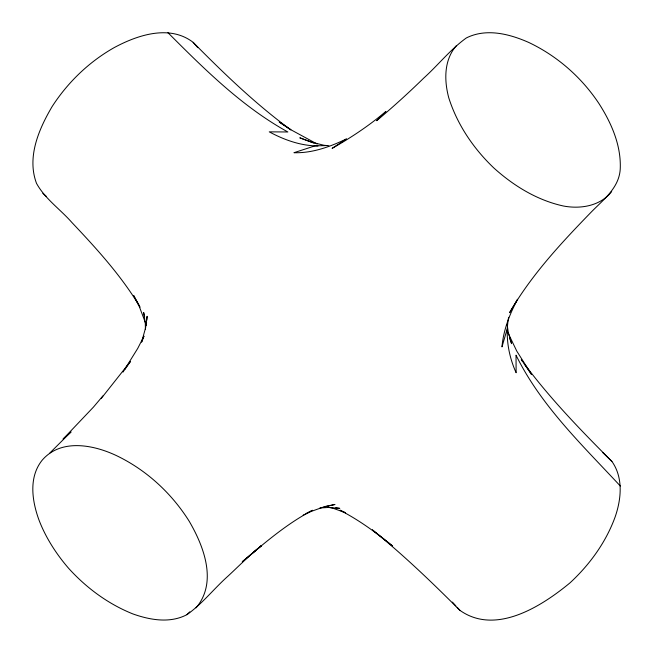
<?xml version="1.0" encoding="UTF-8"?>
<svg xmlns="http://www.w3.org/2000/svg" width="653" height="653" viewBox="0 0 653 653"><rect width="100%" height="100%" fill="white"/><g stroke="black" fill="none" stroke-linecap="round" stroke-linejoin="round"><path stroke-width="0.98" d="M523.518 362.766C549.81 398.363 580.729 430.172 611.918 461.451C623.403 477.686 621.338 498.941 615.191 516.801C606.008 542.153 589.814 564.51 570.118 582.762C541.704 606.278 495.7 635.753 459.883 610.326C431.919 582.305 403.334 554.821 372.463 529.983M146.305 325.374L146.574 322.353M146.754 320.329L147.113 316.297L145.595 327.814L141.587 342.148M620.334 486.044C582.452 445.264 540.888 405.742 516.033 355.175L516.115 372.732C508.344 355.428 505.169 336.042 508.63 317.285M507.332 328.516L501.977 346.898C503.39 330.059 509.683 314.069 517.592 299.278L509.577 312.722C531.264 275.101 561.123 243.087 591.21 212.103C603.927 199.059 620.203 187.182 620.301 167.046C620.734 144.109 611.045 122.438 598.899 103.468C581.537 77.307 557.14 55.913 528.75 42.453C509.454 33.915 486.216 27.948 466.315 37.964C450.415 49.416 438.204 65.047 423.707 78.123C408.566 92.914 392.91 107.116 376.675 120.707L385.907 111.459C369.247 125.523 351.053 137.677 332.083 148.386L346.49 138.909C330.091 146.754 312.387 153.284 293.94 152.712L314.991 145.864L326.867 145.57M141.848 341.772L143.987 336.156L137.726 348.416L123.017 372.088M101.297 398.363L130.494 361.427L124.739 369.631M456.529 45.49C443.877 59.847 444.064 80.229 448.75 97.762C457.255 124.609 473.425 148.451 493.692 167.837C513.495 185.738 537.027 200.226 563.327 205.989C580.517 209.278 600.368 206.07 611.681 191.558M196.047 607.845C217.718 582.419 203.899 546.316 189.101 521.086C171.666 493.366 146.827 470.38 117.32 456.031C94.293 444.881 61.219 438.13 42.249 460.104C28.569 477.017 31.948 500.484 38.796 519.51A112.34 64.859 45 0 0 68.541 568.216C86.367 587.929 108.21 604.041 132.951 613.951C150.19 620.048 169.992 623.566 186.938 614.661C202.357 603.78 214.004 588.573 228.06 576.077C239.039 565.882 249.552 555.172 261.265 545.794L242.263 561.76C264.514 543.076 286.618 523.788 312.558 510.287L306.551 513.291M102.905 395.922L93.428 407.121L63.08 439.069L71.055 431.894L49.906 452.937M186.938 614.661L189.778 611.845M252.123 553.499L261.265 545.794M303.172 515.135L310.983 511.503L323.088 507.169L334.989 504.475L324.051 506.704M317.097 143.995L291.442 130.053L279.19 121.98L290.871 129.89C255.519 103.982 223.889 73.454 193.133 42.339C169.641 24.267 137.505 35.025 114.087 47.669C88.955 61.896 67.716 82.4 52.069 106.643C38.788 129.253 26.659 157.193 36.519 183.379C45.147 199.002 60.362 209.327 71.969 222.583C96.84 248.891 121.466 275.933 140.117 307.139M319.929 507.961L328.41 507.471L339.78 508.377L335.756 507.748M317.97 145.954C300.788 145.864 284.243 139.922 269.265 131.857L287.842 131.971C242.092 106.692 204.569 69.34 167.919 32.65M328.859 145.75L323.864 145.252L311.824 142.232L299.792 137.816L314.06 143.178M327.586 506.981L333.503 508.409L345.584 512.793L340.254 510.213M340.017 510.279C358.84 519.927 375.997 532.464 392.331 545.826L372.488 529.958M42.812 193.312L46.387 196.439M602.784 452.619L611.918 461.451M452.398 602.099L455.802 605.845M457.165 607.339L459.883 610.326M193.133 42.339L197.786 47.636M521.265 359.542L522.392 361.15M521.894 360.562L523.029 362.203M524.171 363.852L531.575 374.544L516.792 351.143L507.593 332.018M138.787 304.625L133.571 295.417L139.383 306.747L145.929 324.019M509.511 338.025L511.601 343.658L508.254 332.206L507.152 324.631M144.55 316.313L143.644 312.452L145.309 323.455L145.407 329.455"/></g></svg>
